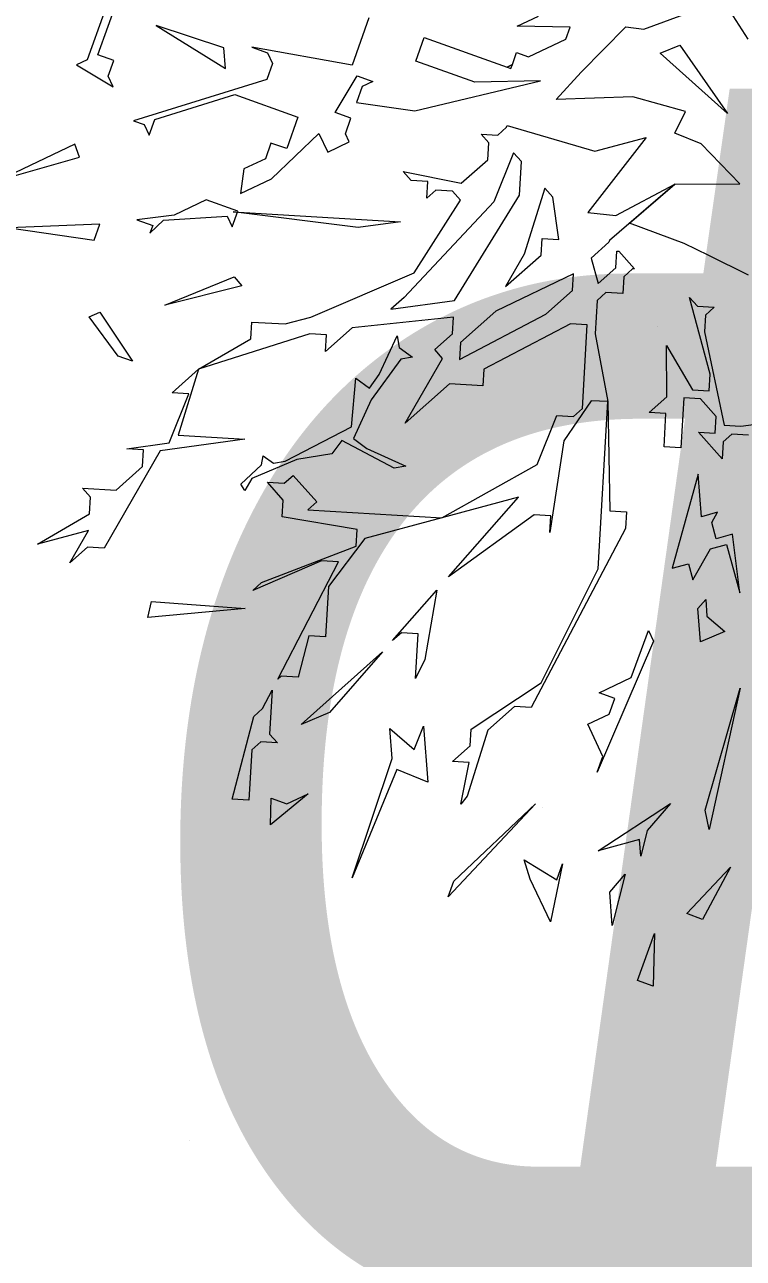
# Model space of a CAD drawing. Header units: millimetres. Extents: x -38151500 to -28914887, y -20564105 to -20349562.
# Drawn here: x -32292582 to -32292080, y -20504796 to -20503934 of the extents above; entities that cross this region are included whole.
import ezdxf
from ezdxf.xclip import XClip

# ---------------------------------------------------------------- set-up
doc = ezdxf.new("R2010")
doc.units = ezdxf.units.MM
doc.header["$MEASUREMENT"] = 0
doc.header["$XCLIPFRAME"] = 0
doc.layers.add('!!! ПОДОСНОВА', color=7, linetype='Continuous')
for name, color, linetype, lineweight in [('Новый_ГП_озеленение_газон_Ном._пера__74', 74, 'Continuous', 20), ('Новый_ГП_озеленение_кустарники_Ном._пера__10', 75, 'Continuous', 5), ('Чертеж_1_Новофедоровское_снт 28_07$0$tp_растительность_Ном._пера__253', 252, 'Continuous', 18)]:
    doc.layers.add(name, color=color, linetype=linetype, lineweight=lineweight)
doc.styles.add('РЎР“Р•РќР•Р\xa0РР\xa0_РЎРўРР›Р¬_1', font='arial.ttf', dxfattribs={"width": 0.75})
pattern_1 = [(37.5, (5813926.6, -7295.8), (-24.0004694, 734.119856), [0, -579.12, 0, -647.7, 0, -619.125]), (7.5, (5813926.6, -7295.8), (674.284925, 1075.23765), [0, -312.42, 0, -521.97, 0, -200.025]), (327.5, (5813458, -7295.8), (1186.488555, 2.155777), [0, -190.5, 0, -685.8, 0, -895.35]), (317.5, (5813458, -7295.8), (1145.334679, 334.393985), [0, -95.25, 0, -449.58, 0, -514.35])]

# ---------------------------------------------------------------- blocks, each defined once
blk = doc.blocks.new('Чертеж_5_1', base_point=(5813926.62, -7295.8))
at = {"layer": 'Чертеж_1_Новофедоровское_снт 28_07$0$tp_растительность_Ном._пера__253', "color": 252, "linetype": 'Continuous', "lineweight": 18, "insert": (-32292535.87, -20505000.09), "char_height": 1000, "attachment_point": 7, "style": 'РЎР“Р•РќР•Р\xa0РР\xa0_РЎРўРР›Р¬_1'}
blk.add_mtext('\\A1;{\\pql;\\fArial|b0|i1|c204|p0;\\W0.750000;Ф.С.}', dxfattribs=at)

msp = doc.modelspace()

# ---------------------------------------------------------------- hatches: boundary and pattern name
at = {"layer": 'Новый_ГП_озеленение_газон_Ном._пера__74', "linetype": 'Continuous', "lineweight": 20}
h = msp.add_hatch(dxfattribs=at)
h.set_pattern_fill('AR_SAND_0003', color=74, style=0, pattern_type=2)
h.set_pattern_definition(pattern_1)
h.paths.add_polyline_path([(-32293694.96, -20504663.52), (-32291903.63, -20505783.03), (-32281275.83, -20488776.26), (-32284827.17, -20486556.57), (-32286924.7, -20489954.85), (-32285213.47, -20491075.66)])
h = msp.add_hatch(dxfattribs=at)
h.set_pattern_fill('AR_SAND_0003', color=74, style=0, pattern_type=2)
h.set_pattern_definition(pattern_1)
h.paths.add_polyline_path([(-32295187.89, -20507055.27), (-32295891.42, -20508182.38), (-32271650.86, -20523609.99), (-32271472.77, -20523318.57), (-32262368.35, -20510904.18), (-32264459.18, -20509597.51, -0.318245), (-32269283.52, -20512515.76, -0.013645), (-32271797.63, -20512471.26, 0.258872), (-32276124, -20514421.77, -0.349376), (-32282189.52, -20515267.92, -0.172405), (-32287351.04, -20507894.33, -0.078029), (-32287587.46, -20504732.63, -0.266839), (-32285174.3, -20501040.41, -0.004124), (-32283066.91, -20500287.26, 0.304529), (-32282279.76, -20499281.03, -0.008248), (-32282381.92, -20498396.73), (-32285061.68, -20496722.07), (-32291058.51, -20506317.62), (-32290179.38, -20506867.03), (-32291662.99, -20509241.3)])

# ---------------------------------------------------------------- linework, layer by layer
at = {"layer": 'Новый_ГП_озеленение_кустарники_Ном._пера__10', "color": 75, "linetype": 'Continuous', "lineweight": 5}
for p, q in [((-32292530.97, -20503955.19), (-32292515.27, -20503911.11)), ((-32292526.66, -20503925.68), (-32292538.44, -20503958.74)), ((-32292149.87, -20503937.26), (-32292117.36, -20503925.43)), ((-32292091.74, -20503921.57), (-32292077.12, -20503944.41)), ((-32292490.25, -20503934.89), (-32292441.8, -20503964.88)), ((-32292443.05, -20503950.42), (-32292490.25, -20503934.89)), ((-32292341.73, -20503929.45), (-32292353.51, -20503962.51)), ((-32292238.25, -20503935.26), (-32292223.3, -20503928.17)), ((-32292309.05, -20503959.72), (-32292303.16, -20503943.19)), ((-32292303.16, -20503943.19), (-32292245.3, -20503963.79)), ((-32292201.26, -20503936.02), (-32292238.25, -20503935.26)), ((-32292204.2, -20503944.28), (-32292201.26, -20503936.02)), ((-32292193.5, -20503967.33), (-32292162.43, -20503935.68)), ((-32292162.43, -20503935.68), (-32292149.87, -20503937.26)), ((-32292441.8, -20503964.88), (-32292443.05, -20503950.42)), ((-32292353.51, -20503962.51), (-32292423.56, -20503949.98)), ((-32292423.56, -20503949.98), (-32292412.54, -20503953.91)), ((-32292230.36, -20503956.7), (-32292204.2, -20503944.28)), ((-32292138.32, -20503954.19), (-32292124.62, -20503948.49)), ((-32292124.62, -20503948.49), (-32292091.33, -20503996.27)), ((-32292538.44, -20503958.74), (-32292545.91, -20503962.29)), ((-32292519.95, -20503959.12), (-32292530.97, -20503955.19)), ((-32292523.87, -20503970.14), (-32292519.95, -20503959.12)), ((-32292412.54, -20503953.91), (-32292408.99, -20503961.38)), ((-32292267.72, -20503974.44), (-32292309.05, -20503959.72)), ((-32292241.57, -20503962.02), (-32292238.62, -20503953.76)), ((-32292238.62, -20503953.76), (-32292230.36, -20503956.7)), ((-32292091.33, -20503996.27), (-32292138.32, -20503954.19)), ((-32292545.91, -20503962.29), (-32292520.32, -20503977.61)), ((-32292408.99, -20503961.38), (-32292412.91, -20503972.4)), ((-32292245.3, -20503963.79), (-32292241.57, -20503962.02)), ((-32292241.57, -20503962.02), (-32292245.3, -20503963.79)), ((-32292245.3, -20503963.79), (-32292242.55, -20503964.78)), ((-32292242.55, -20503964.78), (-32292241.57, -20503962.02)), ((-32292211.03, -20503986.54), (-32292193.5, -20503967.33)), ((-32292520.32, -20503977.61), (-32292523.87, -20503970.14)), ((-32292412.91, -20503972.4), (-32292506.01, -20504001.34)), ((-32292365.28, -20503995.57), (-32292349.96, -20503969.98)), ((-32292346.41, -20503977.46), (-32292350.34, -20503988.48)), ((-32292349.96, -20503969.98), (-32292338.94, -20503973.91)), ((-32292338.94, -20503973.91), (-32292346.41, -20503977.46)), ((-32292309.76, -20503994.39), (-32292221.98, -20503973.44)), ((-32292221.98, -20503973.44), (-32292267.72, -20503974.44)), ((-32292491.19, -20504000.4), (-32292435.33, -20503983.04)), ((-32292435.33, -20503983.04), (-32292391.25, -20503998.74)), ((-32292157.38, -20503984.62), (-32292211.03, -20503986.54)), ((-32292120.76, -20503994.91), (-32292157.38, -20503984.62)), ((-32292350.34, -20503988.48), (-32292309.76, -20503994.39)), ((-32292128.14, -20504009.89), (-32292120.76, -20503994.91)), ((-32292506.01, -20504001.34), (-32292498.66, -20504003.95)), ((-32292498.66, -20504003.95), (-32292495.11, -20504011.42)), ((-32292495.11, -20504011.42), (-32292491.19, -20504000.4)), ((-32292391.25, -20503998.74), (-32292399.1, -20504020.78)), ((-32292354.26, -20503999.5), (-32292365.28, -20503995.57)), ((-32292358.19, -20504010.52), (-32292354.26, -20503999.5)), ((-32292409.7, -20504041.84), (-32292376.68, -20504010.14)), ((-32292376.68, -20504010.14), (-32292370.47, -20504023.22)), ((-32292355.53, -20504016.12), (-32292358.19, -20504010.52)), ((-32292257.96, -20504016.84), (-32292263.46, -20504010.65)), ((-32292263.46, -20504010.65), (-32292251.78, -20504011.34)), ((-32292251.78, -20504011.34), (-32292245.6, -20504005.84)), ((-32292245.6, -20504005.84), (-32292245.28, -20504004.64)), ((-32292245.28, -20504004.64), (-32292184, -20504022.66)), ((-32292109.66, -20504017.51), (-32292128.14, -20504009.89)), ((-32292547.04, -20504017.77), (-32292599.35, -20504042.6)), ((-32292543.89, -20504026.86), (-32292547.04, -20504017.77)), ((-32292410.12, -20504016.86), (-32292414.04, -20504027.88)), ((-32292399.1, -20504020.78), (-32292410.12, -20504016.86)), ((-32292370.47, -20504023.22), (-32292355.53, -20504016.12)), ((-32292258.65, -20504028.51), (-32292257.96, -20504016.84)), ((-32292148.19, -20504013.02), (-32292188.86, -20504065.46)), ((-32292184, -20504022.66), (-32292148.19, -20504013.02)), ((-32292082.72, -20504045.43), (-32292109.66, -20504017.51)), ((-32292599.35, -20504042.6), (-32292543.89, -20504026.86)), ((-32292414.04, -20504027.88), (-32292428.99, -20504034.97)), ((-32292277.2, -20504045), (-32292258.65, -20504028.51)), ((-32292240.79, -20504023.7), (-32292254.53, -20504058.05)), ((-32292235.29, -20504029.89), (-32292240.79, -20504023.7)), ((-32292236.66, -20504053.24), (-32292235.29, -20504029.89)), ((-32292428.99, -20504034.97), (-32292431.5, -20504052.19)), ((-32292312.23, -20504042.94), (-32292317.73, -20504036.76)), ((-32292317.73, -20504036.76), (-32292277.2, -20504045)), ((-32292431.5, -20504052.19), (-32292409.7, -20504041.84)), ((-32292300.55, -20504043.63), (-32292312.23, -20504042.94)), ((-32292301.24, -20504055.31), (-32292300.55, -20504043.63)), ((-32292128.16, -20504045.53), (-32292173.83, -20504085.01)), ((-32292169.4, -20504067.38), (-32292128.16, -20504045.53)), ((-32292159.78, -20504072.86), (-32292128.16, -20504045.53)), ((-32292128.16, -20504045.53), (-32292082.72, -20504045.43)), ((-32292295.06, -20504049.81), (-32292301.24, -20504055.31)), ((-32292283.38, -20504050.5), (-32292295.06, -20504049.81)), ((-32292277.88, -20504056.68), (-32292283.38, -20504050.5)), ((-32292282, -20504126.75), (-32292236.66, -20504053.24)), ((-32292218.8, -20504048.43), (-32292233.23, -20504094.46)), ((-32292213.31, -20504054.62), (-32292218.8, -20504048.43)), ((-32292209.18, -20504084.16), (-32292213.31, -20504054.62)), ((-32292455.33, -20504056.64), (-32292477.75, -20504067.28)), ((-32292433.29, -20504064.49), (-32292455.33, -20504056.64)), ((-32292254.53, -20504058.05), (-32292317.03, -20504124.69)), ((-32292310.17, -20504107.52), (-32292277.88, -20504056.68)), ((-32292477.75, -20504067.28), (-32292503.72, -20504070.45)), ((-32292503.72, -20504070.45), (-32292492.7, -20504074.38)), ((-32292494.66, -20504079.89), (-32292485.22, -20504070.83)), ((-32292485.22, -20504070.83), (-32292440.77, -20504068.04)), ((-32292440.77, -20504068.04), (-32292437.22, -20504075.51)), ((-32292437.22, -20504075.51), (-32292433.29, -20504064.49)), ((-32292349.33, -20504075.92), (-32292436.57, -20504064.94)), ((-32292436.57, -20504064.94), (-32292319.79, -20504071.8)), ((-32292319.79, -20504071.8), (-32292349.33, -20504075.92)), ((-32292188.86, -20504065.46), (-32292169.4, -20504067.38)), ((-32292121.52, -20504087.11), (-32292159.78, -20504072.86)), ((-32292529.68, -20504073.62), (-32292592.64, -20504076.04)), ((-32292592.64, -20504076.04), (-32292533.61, -20504084.64)), ((-32292533.61, -20504084.64), (-32292529.68, -20504073.62)), ((-32292492.7, -20504074.38), (-32292494.66, -20504079.89)), ((-32292221.55, -20504095.15), (-32292220.86, -20504083.47)), ((-32292220.86, -20504083.47), (-32292209.18, -20504084.16)), ((-32292174.15, -20504086.21), (-32292186.51, -20504097.21)), ((-32292173.83, -20504085.01), (-32292174.15, -20504086.21)), ((-32292104.49, -20504095.33), (-32292121.52, -20504087.11)), ((-32292233.23, -20504094.46), (-32292246.28, -20504117.13)), ((-32292246.28, -20504117.13), (-32292221.55, -20504095.15)), ((-32292186.51, -20504097.21), (-32292181.7, -20504115.07)), ((-32292169.34, -20504104.07), (-32292168.65, -20504092.4)), ((-32292168.65, -20504092.4), (-32292167.19, -20504092.48)), ((-32292167.19, -20504092.48), (-32292156.2, -20504104.85)), ((-32292076.58, -20504109.24), (-32292104.49, -20504095.33)), ((-32292181.7, -20504115.07), (-32292169.34, -20504104.07)), ((-32292157.66, -20504104.76), (-32292163.84, -20504110.26)), ((-32292156.2, -20504104.85), (-32292157.66, -20504104.76)), ((-32292484.19, -20504130.13), (-32292435.75, -20504110.36)), ((-32292435.75, -20504110.36), (-32292430.36, -20504116.64)), ((-32292382.29, -20504138.44), (-32292310.17, -20504107.52)), ((-32292198.88, -20504108.2), (-32292253.15, -20504134.31)), ((-32292199.56, -20504119.88), (-32292198.88, -20504108.2)), ((-32292163.84, -20504110.26), (-32292164.53, -20504121.94)), ((-32292430.36, -20504116.64), (-32292484.19, -20504130.13)), ((-32292218.11, -20504136.37), (-32292199.56, -20504119.88)), ((-32292176.21, -20504121.25), (-32292182.39, -20504126.75)), ((-32292164.53, -20504121.94), (-32292176.21, -20504121.25)), ((-32292317.03, -20504124.69), (-32292326.31, -20504132.94)), ((-32292326.31, -20504132.94), (-32292282, -20504126.75)), ((-32292182.39, -20504126.75), (-32292183.76, -20504150.1)), ((-32292103.38, -20504178.26), (-32292117.81, -20504124.68)), ((-32292117.81, -20504124.68), (-32292112.32, -20504130.86)), ((-32292112.32, -20504130.86), (-32292100.64, -20504131.55)), ((-32292100.64, -20504131.55), (-32292106.82, -20504137.04)), ((-32292537.18, -20504138.3), (-32292529.54, -20504135.12)), ((-32292516.83, -20504165.67), (-32292537.18, -20504138.3)), ((-32292529.54, -20504135.12), (-32292506.9, -20504169.22)), ((-32292424.2, -20504153.55), (-32292423.51, -20504141.88)), ((-32292423.51, -20504141.88), (-32292400.16, -20504143.25)), ((-32292400.16, -20504143.25), (-32292382.29, -20504138.44)), ((-32292282.69, -20504138.43), (-32292353.44, -20504145.99)), ((-32292283.37, -20504150.11), (-32292282.69, -20504138.43)), ((-32292278.56, -20504167.97), (-32292218.11, -20504136.37)), ((-32292253.15, -20504134.31), (-32292277.88, -20504156.29)), ((-32292106.82, -20504137.04), (-32292107.51, -20504148.72)), ((-32292382.98, -20504150.12), (-32292460.61, -20504174.85)), ((-32292371.3, -20504150.8), (-32292382.98, -20504150.12)), ((-32292353.44, -20504145.99), (-32292371.99, -20504162.48)), ((-32292295.74, -20504161.1), (-32292283.37, -20504150.11)), ((-32292200.94, -20504143.23), (-32292261.39, -20504174.84)), ((-32292189.26, -20504143.92), (-32292200.94, -20504143.23)), ((-32292192.69, -20504202.31), (-32292189.26, -20504143.92)), ((-32292183.76, -20504150.1), (-32292174.83, -20504197.5)), ((-32292107.51, -20504148.72), (-32292093.76, -20504213.98)), ((-32292460.61, -20504174.85), (-32292424.2, -20504153.55)), ((-32292371.99, -20504162.48), (-32292371.3, -20504150.8)), ((-32292334.46, -20504178.53), (-32292321.97, -20504151.45)), ((-32292321.97, -20504151.45), (-32292320.68, -20504159.62)), ((-32292277.88, -20504156.29), (-32292278.56, -20504167.97)), ((-32292133.89, -20504158.24), (-32292115.75, -20504189.25)), ((-32292133.61, -20504194.06), (-32292133.89, -20504158.24)), ((-32292506.9, -20504169.22), (-32292516.83, -20504165.67)), ((-32292320.68, -20504159.62), (-32292311.23, -20504166.51)), ((-32292311.23, -20504166.51), (-32292319.4, -20504167.79)), ((-32292316.34, -20504212.63), (-32292290.24, -20504167.28)), ((-32292290.24, -20504167.28), (-32292295.74, -20504161.1)), ((-32292479.15, -20504191.34), (-32292460.61, -20504174.85)), ((-32292460.61, -20504174.85), (-32292475.03, -20504220.88)), ((-32292319.4, -20504167.79), (-32292340.06, -20504196.16)), ((-32292261.39, -20504174.84), (-32292262.07, -20504186.52)), ((-32292353.84, -20504215.07), (-32292350.8, -20504181.1)), ((-32292350.8, -20504181.1), (-32292341.35, -20504187.99)), ((-32292341.35, -20504187.99), (-32292334.46, -20504178.53)), ((-32292104.07, -20504189.94), (-32292103.38, -20504178.26)), ((-32292481.21, -20504226.38), (-32292467.47, -20504192.03)), ((-32292467.47, -20504192.03), (-32292479.15, -20504191.34)), ((-32292285.43, -20504185.14), (-32292316.34, -20504212.63)), ((-32292262.07, -20504186.52), (-32292285.43, -20504185.14)), ((-32292115.75, -20504189.25), (-32292104.07, -20504189.94)), ((-32292340.06, -20504196.16), (-32292352.56, -20504223.24)), ((-32292186.51, -20504196.82), (-32292205.74, -20504224.98)), ((-32292174.83, -20504197.5), (-32292186.51, -20504196.82)), ((-32292181.69, -20504314.29), (-32292174.83, -20504197.5)), ((-32292174.83, -20504197.5), (-32292173.45, -20504273.76)), ((-32292145.97, -20504205.06), (-32292133.61, -20504194.06)), ((-32292121.93, -20504194.75), (-32292123.99, -20504229.79)), ((-32292110.25, -20504195.44), (-32292121.93, -20504194.75)), ((-32292099.26, -20504207.8), (-32292110.25, -20504195.44)), ((-32292224.29, -20504241.47), (-32292210.55, -20504207.12)), ((-32292210.55, -20504207.12), (-32292198.87, -20504207.81)), ((-32292198.87, -20504207.81), (-32292192.69, -20504202.31)), ((-32292134.3, -20504205.74), (-32292145.97, -20504205.06)), ((-32292135.67, -20504229.1), (-32292134.3, -20504205.74)), ((-32292099.95, -20504219.48), (-32292099.26, -20504207.8)), ((-32292400.3, -20504239.12), (-32292353.84, -20504215.07)), ((-32292095.14, -20504237.34), (-32292111.63, -20504218.79)), ((-32292111.63, -20504218.79), (-32292099.95, -20504219.48)), ((-32292093.76, -20504213.98), (-32292082.09, -20504214.67)), ((-32292082.09, -20504214.67), (-32292064.36, -20504212.2)), ((-32292510.75, -20504230.5), (-32292481.21, -20504226.38)), ((-32292428.32, -20504223.62), (-32292487.39, -20504231.87)), ((-32292475.03, -20504220.88), (-32292428.32, -20504223.62)), ((-32292360.73, -20504224.53), (-32292367.62, -20504233.98)), ((-32292324.19, -20504243.91), (-32292360.73, -20504224.53)), ((-32292352.56, -20504223.24), (-32292343.1, -20504230.13)), ((-32292205.74, -20504224.98), (-32292215.35, -20504288.87)), ((-32292094.45, -20504225.66), (-32292095.14, -20504237.34)), ((-32292088.27, -20504220.17), (-32292094.45, -20504225.66)), ((-32292076.59, -20504220.85), (-32292088.27, -20504220.17)), ((-32292487.39, -20504231.87), (-32292526.55, -20504299.88)), ((-32292499.07, -20504231.19), (-32292510.75, -20504230.5)), ((-32292499.76, -20504242.86), (-32292499.07, -20504231.19)), ((-32292416.65, -20504241.69), (-32292415.57, -20504235.24)), ((-32292415.57, -20504235.24), (-32292408.47, -20504240.4)), ((-32292367.62, -20504233.98), (-32292392.13, -20504237.83)), ((-32292343.1, -20504230.13), (-32292316.02, -20504242.62)), ((-32292123.99, -20504229.79), (-32292135.67, -20504229.1)), ((-32292518.31, -20504259.35), (-32292499.76, -20504242.86)), ((-32292431.22, -20504255.1), (-32292416.65, -20504241.69)), ((-32292392.13, -20504237.83), (-32292423.53, -20504251.14)), ((-32292408.47, -20504240.4), (-32292400.3, -20504239.12)), ((-32292316.02, -20504242.62), (-32292324.19, -20504243.91)), ((-32292290.92, -20504278.57), (-32292224.29, -20504241.47)), ((-32292423.53, -20504251.14), (-32292428.29, -20504259.47)), ((-32292401.52, -20504266.21), (-32292412.51, -20504253.85)), ((-32292412.51, -20504253.85), (-32292400.83, -20504254.54)), ((-32292400.83, -20504254.54), (-32292394.65, -20504249.04)), ((-32292394.65, -20504249.04), (-32292378.16, -20504267.59)), ((-32292111.72, -20504248.11), (-32292129.93, -20504313.85)), ((-32292109.55, -20504277.86), (-32292111.72, -20504248.11)), ((-32292536.17, -20504264.16), (-32292541.66, -20504257.98)), ((-32292541.66, -20504257.98), (-32292518.31, -20504259.35)), ((-32292428.29, -20504259.47), (-32292431.22, -20504255.1)), ((-32292536.85, -20504275.84), (-32292536.17, -20504264.16)), ((-32292402.21, -20504277.89), (-32292401.52, -20504266.21)), ((-32292378.16, -20504267.59), (-32292384.35, -20504273.08)), ((-32292237.34, -20504264.14), (-32292290.92, -20504278.57)), ((-32292286.18, -20504319.87), (-32292237.34, -20504264.14)), ((-32292573.26, -20504297.14), (-32292536.85, -20504275.84)), ((-32292350, -20504286.82), (-32292402.21, -20504277.89)), ((-32292384.35, -20504273.08), (-32292290.92, -20504278.57)), ((-32292290.92, -20504278.57), (-32292344.5, -20504293)), ((-32292226.34, -20504276.51), (-32292286.18, -20504319.87)), ((-32292214.67, -20504277.19), (-32292226.34, -20504276.51)), ((-32292215.35, -20504288.87), (-32292214.67, -20504277.19)), ((-32292173.45, -20504273.76), (-32292161.77, -20504274.44)), ((-32292161.77, -20504274.44), (-32292162.46, -20504286.12)), ((-32292098.27, -20504274.74), (-32292109.55, -20504277.86)), ((-32292102.35, -20504281.94), (-32292098.27, -20504274.74)), ((-32292537.54, -20504287.52), (-32292573.26, -20504297.14)), ((-32292550.59, -20504310.19), (-32292537.54, -20504287.52)), ((-32292350.68, -20504298.5), (-32292350, -20504286.82)), ((-32292162.46, -20504286.12), (-32292228.4, -20504411.15)), ((-32292099.23, -20504293.21), (-32292102.35, -20504281.94)), ((-32292344.5, -20504293), (-32292369.92, -20504326.67)), ((-32292087.95, -20504290.09), (-32292099.23, -20504293.21)), ((-32292082.66, -20504331.11), (-32292087.95, -20504290.09)), ((-32292538.22, -20504299.2), (-32292550.59, -20504310.19)), ((-32292526.55, -20504299.88), (-32292538.22, -20504299.2)), ((-32292416.63, -20504323.92), (-32292350.68, -20504298.5)), ((-32292115.53, -20504322), (-32292103.3, -20504300.41)), ((-32292103.3, -20504300.41), (-32292092.03, -20504297.29)), ((-32292092.03, -20504297.29), (-32292082.66, -20504331.11)), ((-32292374.73, -20504308.8), (-32292422.81, -20504329.42)), ((-32292405.36, -20504391.38), (-32292363.05, -20504309.49)), ((-32292363.05, -20504309.49), (-32292374.73, -20504308.8)), ((-32292129.93, -20504313.85), (-32292118.65, -20504310.73)), ((-32292118.65, -20504310.73), (-32292115.53, -20504322)), ((-32292221.53, -20504393.98), (-32292181.69, -20504314.29)), ((-32292422.81, -20504329.42), (-32292416.63, -20504323.92)), ((-32292369.92, -20504326.67), (-32292371.97, -20504361.7)), ((-32292325.26, -20504364.44), (-32292294.32, -20504329.15)), ((-32292294.32, -20504329.15), (-32292302.59, -20504377.5)), ((-32292496.15, -20504348.29), (-32292493.57, -20504336.98)), ((-32292493.57, -20504336.98), (-32292428.17, -20504341.91)), ((-32292111.98, -20504341.88), (-32292106.58, -20504335.62)), ((-32292106.58, -20504335.62), (-32292105.72, -20504347.28)), ((-32292428.17, -20504341.91), (-32292496.15, -20504348.29)), ((-32292110.26, -20504365.22), (-32292111.98, -20504341.88)), ((-32292105.72, -20504347.28), (-32292093.19, -20504358.09)), ((-32292158.5, -20504390.24), (-32292146.55, -20504357.25)), ((-32292146.55, -20504357.25), (-32292143.04, -20504364.74)), ((-32292383.65, -20504361.01), (-32292391.21, -20504389.87)), ((-32292371.97, -20504361.7), (-32292383.65, -20504361.01)), ((-32292319.08, -20504358.95), (-32292325.26, -20504364.44)), ((-32292307.4, -20504359.63), (-32292319.08, -20504358.95)), ((-32292309.23, -20504390.78), (-32292307.4, -20504359.63)), ((-32292143.04, -20504364.74), (-32292182.4, -20504456.24)), ((-32292093.19, -20504358.09), (-32292110.26, -20504365.22)), ((-32292389.06, -20504423.1), (-32292332.2, -20504372.36)), ((-32292332.2, -20504372.36), (-32292369.22, -20504414.6)), ((-32292302.59, -20504377.5), (-32292309.23, -20504390.78)), ((-32292402.89, -20504389.18), (-32292405.36, -20504391.38)), ((-32292391.21, -20504389.87), (-32292402.89, -20504389.18)), ((-32292180.97, -20504400.77), (-32292158.5, -20504390.24)), ((-32292415.94, -20504411.85), (-32292409.33, -20504399.06)), ((-32292409.33, -20504399.06), (-32292411.13, -20504429.71)), ((-32292270.3, -20504426.27), (-32292221.53, -20504393.98)), ((-32292106.9, -20504482.82), (-32292082.39, -20504397.68)), ((-32292082.39, -20504397.68), (-32292104.06, -20504496.31)), ((-32292169.97, -20504404.75), (-32292180.97, -20504400.77)), ((-32292173.96, -20504415.75), (-32292169.97, -20504404.75)), ((-32292437.23, -20504475.05), (-32292422.12, -20504417.35)), ((-32292422.12, -20504417.35), (-32292415.94, -20504411.85)), ((-32292369.22, -20504414.6), (-32292389.06, -20504423.1)), ((-32292240.07, -20504410.47), (-32292258.62, -20504426.95)), ((-32292228.4, -20504411.15), (-32292240.07, -20504410.47)), ((-32292188.94, -20504422.77), (-32292173.96, -20504415.75)), ((-32292325.51, -20504446.74), (-32292327.03, -20504425.87)), ((-32292327.03, -20504425.87), (-32292310.24, -20504440.39)), ((-32292310.24, -20504440.39), (-32292303.55, -20504424.16)), ((-32292303.55, -20504424.16), (-32292300.7, -20504463.3)), ((-32292178.42, -20504445.24), (-32292188.94, -20504422.77)), ((-32292411.13, -20504429.71), (-32292405.63, -20504435.89)), ((-32292258.62, -20504426.95), (-32292273.04, -20504472.98)), ((-32292270.99, -20504437.95), (-32292270.3, -20504426.27)), ((-32292423.49, -20504440.7), (-32292425.55, -20504475.74)), ((-32292417.31, -20504435.21), (-32292423.49, -20504440.7)), ((-32292405.63, -20504435.89), (-32292417.31, -20504435.21)), ((-32292283.35, -20504448.94), (-32292270.99, -20504437.95)), ((-32292353.54, -20504530.09), (-32292325.51, -20504446.74)), ((-32292271.67, -20504449.62), (-32292283.35, -20504448.94)), ((-32292277.56, -20504478.58), (-32292271.67, -20504449.62)), ((-32292182.4, -20504456.24), (-32292178.42, -20504445.24)), ((-32292322.33, -20504454.38), (-32292353.54, -20504530.09)), ((-32292300.7, -20504463.3), (-32292322.33, -20504454.38)), ((-32292425.55, -20504475.74), (-32292437.23, -20504475.05)), ((-32292384.04, -20504471.48), (-32292410.5, -20504493)), ((-32292410.5, -20504493), (-32292410.02, -20504474.51)), ((-32292410.02, -20504474.51), (-32292399.02, -20504478.49)), ((-32292399.02, -20504478.49), (-32292384.04, -20504471.48)), ((-32292273.04, -20504472.98), (-32292277.56, -20504478.58)), ((-32292225.49, -20504478.34), (-32292286.38, -20504543.39)), ((-32292282.39, -20504532.39), (-32292225.49, -20504478.34)), ((-32292181.56, -20504511.26), (-32292131.22, -20504478.21)), ((-32292131.22, -20504478.21), (-32292147.43, -20504497)), ((-32292104.06, -20504496.31), (-32292106.9, -20504482.82)), ((-32292152.83, -20504503.27), (-32292181.56, -20504511.26)), ((-32292151.97, -20504514.93), (-32292152.83, -20504503.27)), ((-32292147.43, -20504497), (-32292151.97, -20504514.93)), ((-32292229.04, -20504530.94), (-32292233.37, -20504517.58)), ((-32292233.37, -20504517.58), (-32292210.55, -20504531.41)), ((-32292206.56, -20504520.41), (-32292215.01, -20504560.9)), ((-32292210.55, -20504531.41), (-32292206.56, -20504520.41)), ((-32292173.57, -20504539.99), (-32292162.77, -20504527.46)), ((-32292162.77, -20504527.46), (-32292171.84, -20504563.33)), ((-32292119.79, -20504555.11), (-32292089.35, -20504522.58)), ((-32292089.35, -20504522.58), (-32292108.79, -20504559.09)), ((-32292286.38, -20504543.39), (-32292282.39, -20504532.39)), ((-32292215.01, -20504560.9), (-32292229.04, -20504530.94)), ((-32292171.84, -20504563.33), (-32292173.57, -20504539.99)), ((-32292108.79, -20504559.09), (-32292119.79, -20504555.11)), ((-32292154.18, -20504601.87), (-32292142.23, -20504568.87)), ((-32292142.23, -20504568.87), (-32292143.18, -20504605.85)), ((-32292143.18, -20504605.85), (-32292154.18, -20504601.87))]:
    msp.add_line(p, q, dxfattribs=at)

# ---------------------------------------------------------------- block references
at = {"layer": '!!! ПОДОСНОВА', "color": 252, "linetype": 'Continuous', "lineweight": 40}
ref = msp.add_blockref('Чертеж_5_1', (5813926.62, -7295.8), dxfattribs=at)
XClip(ref).set_block_clipping_path([(-32342847.3118521906, -20426134.2498699203), (-32342847.3118521906, -20517391.6082299612), (-32320266.7422028184, -20517391.6082299612), (-32314873.6045184806, -20528511.4797440507), (-32229507.7408887595, -20528511.4797440507), (-32229507.7408887595, -20426017.5390227698)])

doc.saveas('drawing.dxf')
